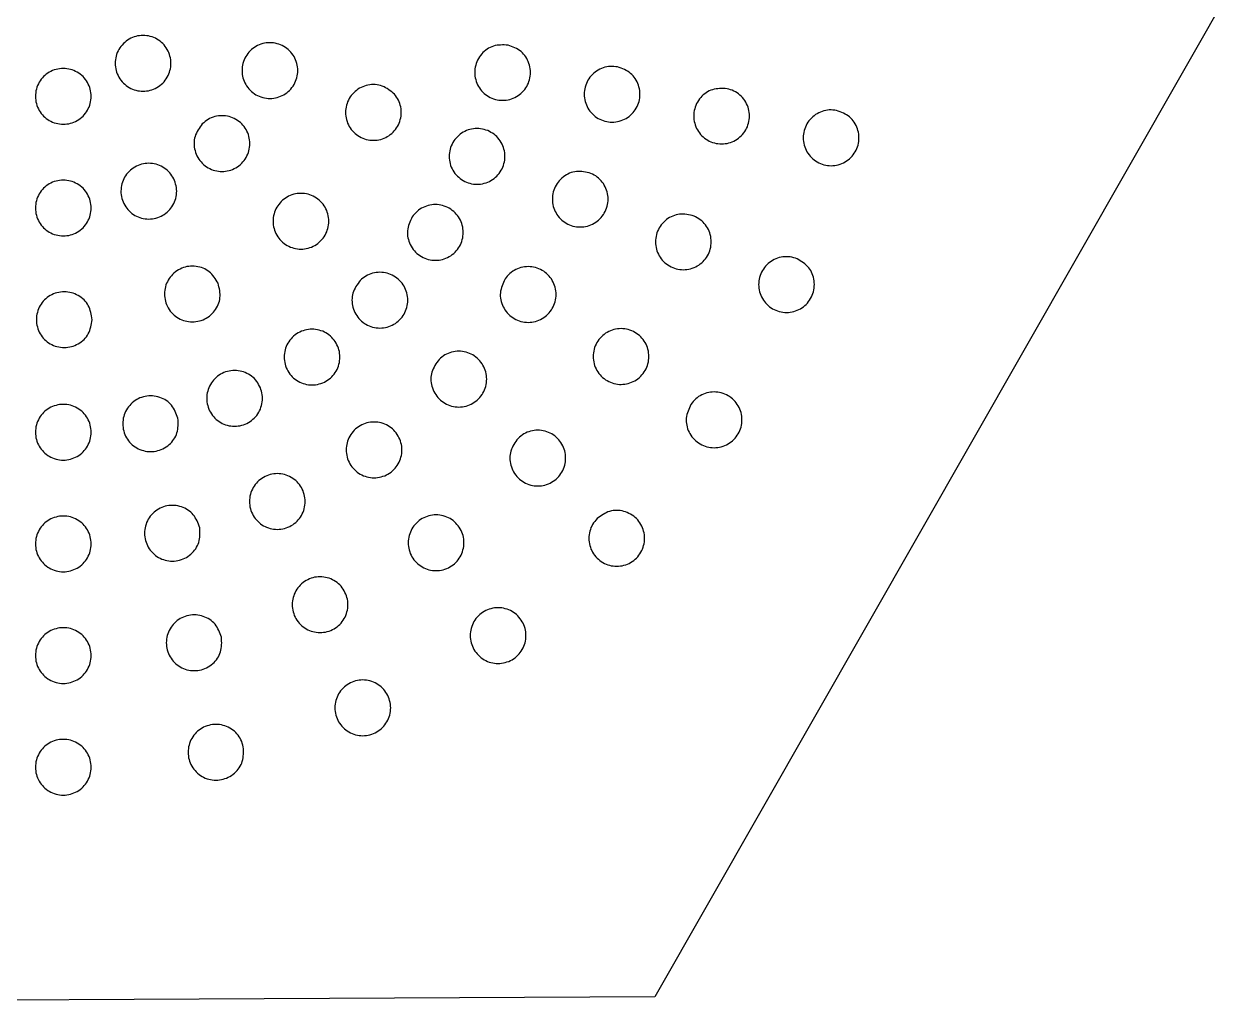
# Model space of a CAD drawing. Extents: x 3.8 to 51.7, y 2.8 to 44.4.
# Drawn here: x 26.94 to 51.72, y 2.79 to 22.8 of the extents above; entities that cross this region are included whole.
import ezdxf

# ---------------------------------------------------------------- set-up
doc = ezdxf.new("R2010")
doc.units = 0
doc.layers.add('Layer_1', color=7, linetype='CONTINUOUS')

msp = doc.modelspace()

# ---------------------------------------------------------------- linework, layer by layer
at = {"layer": 'Layer_1', "color": 1}
msp.add_lwpolyline([(39.628133, 44.428101), (51.718135, 23.730246), (39.838267, 2.911069), (15.868397, 2.789748), (3.778395, 23.487604), (15.658263, 44.30678), (39.628133, 44.428101)], close=True, dxfattribs=at)
at = {"layer": 'Layer_1', "color": 5}
for points in [[(28.966656, 22.404662), (28.966656, 22.404662)], [(32.18219, 22.379876), (32.18219, 22.379876)], [(36.834492, 22.373876), (36.834492, 22.373876)], [(39.074082, 21.928394), (39.074082, 21.928394)], [(28.308942, 21.326207), (28.308942, 21.326207)], [(34.299016, 21.523366), (34.299016, 21.523366)], [(41.313672, 21.482912), (41.313672, 21.482912)], [(43.55326, 21.03743), (43.55326, 21.03743)], [(30.581308, 20.763474), (30.581308, 20.763474)], [(36.418813, 20.625009), (36.418813, 20.625009)], [(30.01396, 19.604899), (30.01396, 19.604899)], [(38.528461, 19.751165), (38.528461, 19.751165)], [(32.195959, 19.175359), (32.195959, 19.175359)], [(28.308942, 19.042744), (28.308942, 19.042744)], [(34.874226, 18.859616), (34.874226, 18.859616)], [(40.638108, 18.877321), (40.638108, 18.877321)], [(42.747754, 18.003476), (42.747754, 18.003476)], [(30.905136, 17.502432), (30.905136, 17.502432)], [(33.810614, 17.560704), (33.810614, 17.560704)], [(36.772856, 17.590991), (36.772856, 17.590991)], [(28.327702, 16.759279), (28.327702, 16.759279)], [(33.299391, 16.31098), (33.299391, 16.31098)], [(38.671488, 16.322366), (38.671488, 16.322366)], [(35.425266, 15.946052), (35.425266, 15.946052)], [(31.768828, 15.368275), (31.768828, 15.368275)], [(40.575298, 15.027717), (40.575298, 15.027717)], [(30.083756, 14.742278), (30.083756, 14.742278)], [(28.308942, 14.457055), (28.308942, 14.457055)], [(34.568017, 14.412347), (34.568017, 14.412347)], [(37.03992, 14.331398), (37.03992, 14.331398)], [(32.642672, 13.258627), (32.642672, 13.258627)], [(38.654575, 12.690212), (38.654575, 12.690212)], [(30.529238, 12.502688), (30.529238, 12.502688)], [(35.836644, 12.513714), (35.836644, 12.513714)], [(28.308942, 12.173589), (28.308942, 12.173589)], [(33.516516, 11.148981), (33.516516, 11.148981)], [(37.105268, 10.615084), (37.105268, 10.615084)], [(30.97472, 10.263101), (30.97472, 10.263101)], [(28.308942, 9.890124), (28.308942, 9.890124)], [(34.39036, 9.039335), (34.39036, 9.039335)], [(31.420202, 8.023511), (31.420202, 8.023511)], [(28.308942, 7.606659), (28.308942, 7.606659)]]:
    msp.add_lwpolyline(points, close=True, dxfattribs=at)
for points, knots in [([(28.966656, 22.404662), (29.004609, 22.437243), (29.080202, 22.502133), (29.220788, 22.558148), (29.369577, 22.578269), (29.518902, 22.558457), (29.657889, 22.500904), (29.777335, 22.409316), (29.868912, 22.289881), (29.926497, 22.150863), (29.946188, 22.001651), (29.926516, 21.852445), (29.868836, 21.713407), (29.74721, 21.554255), (29.523615, 21.425323), (29.215718, 21.425325), (28.992127, 21.554251), (28.870491, 21.713413), (28.812841, 21.852421), (28.793055, 22.00174), (28.81317, 22.15053), (28.869185, 22.291116), (28.934076, 22.366709), (28.966656, 22.404662)], [0, 0, 0, 0, 0.149197, 0.297159, 0.446356, 0.595553, 0.743515, 0.892712, 1.041909, 1.189871, 1.339068, 1.488264, 1.636226, 1.785423, 2.083422, 2.372583, 2.670583, 2.819779, 2.967742, 3.116938, 3.266135, 3.414097, 3.563294, 3.563294, 3.563294, 3.563294]), ([(32.18219, 22.379876), (32.226814, 22.35728), (32.315693, 22.312274), (32.421245, 22.203826), (32.496767, 22.074059), (32.535629, 21.928535), (32.535566, 21.778046), (32.484089, 21.584458), (32.32692, 21.379726), (32.042201, 21.26212), (31.735556, 21.301608), (31.490803, 21.490516), (31.372637, 21.775004), (31.406269, 22.030906), (31.506756, 22.204192), (31.613123, 22.310649), (31.743504, 22.386071), (31.888666, 22.424428), (32.039986, 22.426475), (32.134657, 22.395452), (32.18219, 22.379876)], [0, 0, 0, 0, 0.149197, 0.297159, 0.446355, 0.595552, 0.743514, 0.892711, 1.19071, 1.479872, 1.777871, 2.075871, 2.365032, 2.663032, 2.812228, 2.960191, 3.109387, 3.258584, 3.406546, 3.555743, 3.555743, 3.555743, 3.555743]), ([(36.834492, 22.373876), (36.929966, 22.338895), (37.118084, 22.26997), (37.287719, 22.005147), (37.305089, 21.749773), (37.240284, 21.559936), (37.156733, 21.434789), (37.0436, 21.335522), (36.908595, 21.269001), (36.761014, 21.239646), (36.610826, 21.249435), (36.468325, 21.297865), (36.343212, 21.381462), (36.24394, 21.494584), (36.177406, 21.629589), (36.148107, 21.777184), (36.160882, 21.97737), (36.274658, 22.206657), (36.532724, 22.386406), (36.732898, 22.378094), (36.834492, 22.373876)], [0, 0, 0, 0, 0.297999, 0.58716, 0.88516, 1.034356, 1.182319, 1.331515, 1.480712, 1.628674, 1.777871, 1.927067, 2.075029, 2.224226, 2.373423, 2.521385, 2.670582, 2.968581, 3.257742, 3.555741, 3.555741, 3.555741, 3.555741]), ([(28.308942, 21.326207), (28.305142, 21.276333), (28.297575, 21.176996), (28.237775, 21.037977), (28.146787, 20.918544), (28.027212, 20.82695), (27.888153, 20.769419), (27.689602, 20.742895), (27.440309, 20.809753), (27.222697, 21.027793), (27.141832, 21.326207), (27.222697, 21.624621), (27.440309, 21.842662), (27.689602, 21.909519), (27.888153, 21.882995), (28.027211, 21.825464), (28.146787, 21.733871), (28.237775, 21.614437), (28.297575, 21.475419), (28.305142, 21.376082), (28.308942, 21.326207)], [0, 0, 0, 0, 0.149197, 0.297159, 0.446356, 0.595552, 0.743515, 0.892711, 1.190711, 1.479872, 1.777872, 2.075871, 2.365032, 2.663032, 2.812228, 2.960191, 3.109387, 3.258584, 3.406546, 3.555743, 3.555743, 3.555743, 3.555743]), ([(39.074082, 21.928394), (39.169557, 21.893413), (39.357674, 21.824488), (39.527309, 21.559665), (39.54468, 21.30429), (39.479875, 21.114454), (39.396324, 20.989307), (39.28319, 20.89004), (39.148185, 20.823519), (39.000604, 20.794164), (38.850417, 20.803953), (38.707915, 20.852383), (38.582803, 20.93598), (38.483526, 21.049101), (38.417008, 21.18411), (38.387652, 21.331691), (38.397442, 21.481875), (38.445874, 21.624388), (38.529463, 21.749459), (38.642615, 21.848892), (38.777507, 21.914824), (38.92552, 21.946355), (39.024425, 21.934398), (39.074082, 21.928394)], [0, 0, 0, 0, 0.297999, 0.58716, 0.88516, 1.034356, 1.182319, 1.331515, 1.480712, 1.628674, 1.777871, 1.927068, 2.07503, 2.224227, 2.373424, 2.521386, 2.670583, 2.819779, 2.967742, 3.116938, 3.266135, 3.414097, 3.563294, 3.563294, 3.563294, 3.563294]), ([(34.299016, 21.523366), (34.385845, 21.470444), (34.556928, 21.366171), (34.671442, 21.073141), (34.632799, 20.768766), (34.443663, 20.523403), (34.159237, 20.405397), (33.903314, 20.438992), (33.730042, 20.539479), (33.623546, 20.645861), (33.548272, 20.776181), (33.509363, 20.921571), (33.509365, 21.072044), (33.548265, 21.217432), (33.62357, 21.347758), (33.729953, 21.454118), (33.860329, 21.529566), (34.005492, 21.567915), (34.156812, 21.569965), (34.251483, 21.538942), (34.299016, 21.523366)], [0, 0, 0, 0, 0.298, 0.587161, 0.88516, 1.18316, 1.472321, 1.770321, 1.919518, 2.06748, 2.216676, 2.365873, 2.513835, 2.663032, 2.812228, 2.96019, 3.109387, 3.258584, 3.406546, 3.555742, 3.555742, 3.555742, 3.555742]), ([(41.313672, 21.482912), (41.361847, 21.469455), (41.457798, 21.442654), (41.582478, 21.356881), (41.681871, 21.244346), (41.748359, 21.10918), (41.777723, 20.961642), (41.767931, 20.811443), (41.719502, 20.668945), (41.635904, 20.543832), (41.522783, 20.444555), (41.387774, 20.378037), (41.240194, 20.348681), (41.090006, 20.358471), (40.947505, 20.406901), (40.822392, 20.490498), (40.72312, 20.60362), (40.656586, 20.738625), (40.627286, 20.886219), (40.640062, 21.086405), (40.753838, 21.315693), (41.011904, 21.495441), (41.212078, 21.48713), (41.313672, 21.482912)], [0, 0, 0, 0, 0.149197, 0.297159, 0.446355, 0.595552, 0.743514, 0.892711, 1.041908, 1.18987, 1.339067, 1.488264, 1.636226, 1.785423, 1.93462, 2.082582, 2.231778, 2.380975, 2.528937, 2.678134, 2.976133, 3.265294, 3.563294, 3.563294, 3.563294, 3.563294]), ([(30.581308, 20.763474), (30.619262, 20.796055), (30.694854, 20.860946), (30.83544, 20.91696), (30.984229, 20.937081), (31.133554, 20.917269), (31.272541, 20.859717), (31.391987, 20.768129), (31.483563, 20.648694), (31.541149, 20.509676), (31.56084, 20.360463), (31.541167, 20.211258), (31.483488, 20.072219), (31.36186, 19.913073), (31.138275, 19.784097), (30.830341, 19.784276), (30.561705, 19.938583), (30.409525, 20.205), (30.403184, 20.519547), (30.521341, 20.681353), (30.581308, 20.763474)], [0, 0, 0, 0, 0.149197, 0.297159, 0.446355, 0.595552, 0.743514, 0.892711, 1.041908, 1.18987, 1.339066, 1.488263, 1.636225, 1.785422, 2.083421, 2.372582, 2.670582, 2.968581, 3.257742, 3.555741, 3.555741, 3.555741, 3.555741]), ([(43.55326, 21.03743), (43.648734, 21.002449), (43.836852, 20.933524), (44.006487, 20.668701), (44.023857, 20.413327), (43.959053, 20.22349), (43.875501, 20.098343), (43.762368, 19.999076), (43.627363, 19.932555), (43.479782, 19.9032), (43.329595, 19.912989), (43.187093, 19.961419), (43.061981, 20.045016), (42.962704, 20.158137), (42.896185, 20.293146), (42.86683, 20.440727), (42.876619, 20.590912), (42.925051, 20.733424), (43.008641, 20.858495), (43.121793, 20.957928), (43.256685, 21.02386), (43.404698, 21.055392), (43.503602, 21.043434), (43.55326, 21.03743)], [0, 0, 0, 0, 0.297999, 0.58716, 0.88516, 1.034356, 1.182319, 1.331515, 1.480712, 1.628674, 1.777871, 1.927068, 2.07503, 2.224227, 2.373424, 2.521386, 2.670583, 2.819779, 2.967742, 3.116938, 3.266135, 3.414097, 3.563294, 3.563294, 3.563294, 3.563294]), ([(36.418813, 20.625009), (36.463438, 20.602413), (36.552317, 20.557407), (36.657867, 20.448958), (36.733396, 20.319195), (36.772236, 20.173656), (36.772252, 20.023224), (36.733346, 19.877821), (36.658048, 19.747509), (36.551648, 19.641109), (36.421333, 19.56581), (36.275942, 19.526908), (36.12547, 19.526908), (35.980079, 19.56581), (35.849763, 19.641109), (35.743364, 19.747509), (35.668064, 19.877824), (35.629163, 20.023215), (35.629163, 20.173687), (35.668063, 20.319076), (35.743368, 20.449402), (35.849751, 20.555762), (35.980127, 20.63121), (36.12529, 20.669559), (36.27661, 20.671609), (36.371281, 20.640585), (36.418813, 20.625009)], [0, 0, 0, 0, 0.149197, 0.297159, 0.446355, 0.595552, 0.743514, 0.892711, 1.041907, 1.189869, 1.339066, 1.488263, 1.636225, 1.785421, 1.934618, 2.08258, 2.231777, 2.380973, 2.528935, 2.678132, 2.827329, 2.975291, 3.124488, 3.273684, 3.421646, 3.570843, 3.570843, 3.570843, 3.570843]), ([(30.01396, 19.604899), (30.029536, 19.557367), (30.060559, 19.462696), (30.058511, 19.311375), (30.020155, 19.166213), (29.944733, 19.035833), (29.838276, 18.929465), (29.664989, 18.828978), (29.409087, 18.795346), (29.1246, 18.913513), (28.935691, 19.158266), (28.896203, 19.46491), (29.01381, 19.749629), (29.218541, 19.906798), (29.412129, 19.958275), (29.562618, 19.958339), (29.708143, 19.919477), (29.83791, 19.843954), (29.946358, 19.738402), (29.991364, 19.649523), (30.01396, 19.604899)], [0, 0, 0, 0, 0.149197, 0.297159, 0.446356, 0.595552, 0.743515, 0.892711, 1.190711, 1.479872, 1.777871, 2.075871, 2.365032, 2.663032, 2.812228, 2.96019, 3.109387, 3.258584, 3.406546, 3.555743, 3.555743, 3.555743, 3.555743]), ([(28.308942, 19.042744), (28.305142, 18.992869), (28.297575, 18.893533), (28.237775, 18.754514), (28.146787, 18.635081), (28.027212, 18.543487), (27.888153, 18.485956), (27.689602, 18.459432), (27.440309, 18.52629), (27.222697, 18.74433), (27.141832, 19.042744), (27.222697, 19.341158), (27.440309, 19.559198), (27.689602, 19.626056), (27.888153, 19.599532), (28.027212, 19.542001), (28.146787, 19.450407), (28.237775, 19.330974), (28.297575, 19.191955), (28.305142, 19.092619), (28.308942, 19.042744)], [0, 0, 0, 0, 0.149197, 0.297159, 0.446356, 0.595552, 0.743515, 0.892711, 1.190711, 1.479872, 1.777872, 2.075871, 2.365032, 2.663032, 2.812229, 2.960191, 3.109387, 3.258584, 3.406546, 3.555743, 3.555743, 3.555743, 3.555743]), ([(38.528461, 19.751165), (38.573085, 19.728568), (38.661965, 19.683563), (38.767515, 19.575114), (38.843044, 19.445351), (38.881884, 19.299811), (38.8819, 19.149379), (38.842994, 19.003977), (38.767695, 18.873665), (38.661297, 18.767263), (38.530978, 18.69197), (38.385601, 18.653046), (38.235073, 18.653127), (38.041496, 18.704593), (37.836776, 18.861803), (37.7191, 19.146365), (37.758858, 19.453603), (37.946759, 19.696153), (38.234936, 19.822383), (38.429643, 19.775141), (38.528461, 19.751165)], [0, 0, 0, 0, 0.149197, 0.297159, 0.446355, 0.595552, 0.743514, 0.892711, 1.041907, 1.189869, 1.339066, 1.488263, 1.636225, 1.785421, 2.083421, 2.372582, 2.670582, 2.968582, 3.257743, 3.555742, 3.555742, 3.555742, 3.555742]), ([(32.195959, 19.175359), (32.233912, 19.207939), (32.309505, 19.27283), (32.450091, 19.328845), (32.59888, 19.348966), (32.748205, 19.329154), (32.887193, 19.271601), (33.006638, 19.180013), (33.098215, 19.060578), (33.1558, 18.92156), (33.175492, 18.772347), (33.155819, 18.623141), (33.098139, 18.484104), (32.976513, 18.324951), (32.752918, 18.19602), (32.445021, 18.196021), (32.221431, 18.324948), (32.099794, 18.48411), (32.042145, 18.623118), (32.022359, 18.772437), (32.042473, 18.921227), (32.098489, 19.061813), (32.163379, 19.137406), (32.195959, 19.175359)], [0, 0, 0, 0, 0.149197, 0.297159, 0.446356, 0.595553, 0.743515, 0.892712, 1.041909, 1.189871, 1.339068, 1.488264, 1.636226, 1.785423, 2.083422, 2.372583, 2.670583, 2.819779, 2.967742, 3.116938, 3.266135, 3.414097, 3.563294, 3.563294, 3.563294, 3.563294]), ([(34.874226, 18.859616), (34.905094, 18.898974), (34.966574, 18.977366), (35.093531, 19.059731), (35.235535, 19.108493), (35.385856, 19.118193), (35.533401, 19.088862), (35.668419, 19.022337), (35.781537, 18.923062), (35.865137, 18.79795), (35.91356, 18.655446), (35.923373, 18.505269), (35.893928, 18.357649), (35.805685, 18.177832), (35.611557, 18.007716), (35.309505, 17.947816), (35.015928, 18.04675), (34.814696, 18.278359), (34.747112, 18.585625), (34.831432, 18.767373), (34.874226, 18.859616)], [0, 0, 0, 0, 0.149197, 0.297159, 0.446355, 0.595552, 0.743514, 0.892711, 1.041908, 1.18987, 1.339066, 1.488263, 1.636225, 1.785422, 2.083421, 2.372582, 2.670582, 2.968581, 3.257742, 3.555741, 3.555741, 3.555741, 3.555741]), ([(40.638108, 18.877321), (40.682732, 18.854724), (40.771611, 18.809718), (40.877161, 18.701269), (40.95269, 18.571507), (40.99153, 18.425967), (40.991547, 18.275535), (40.952641, 18.130133), (40.877342, 17.999821), (40.770943, 17.893419), (40.640624, 17.818125), (40.495248, 17.779202), (40.34472, 17.779283), (40.151143, 17.830749), (39.946422, 17.987959), (39.828746, 18.272521), (39.868505, 18.579759), (40.056406, 18.822309), (40.344583, 18.948539), (40.539289, 18.901297), (40.638108, 18.877321)], [0, 0, 0, 0, 0.149197, 0.297159, 0.446355, 0.595552, 0.743514, 0.892711, 1.041907, 1.189869, 1.339066, 1.488263, 1.636225, 1.785421, 2.083421, 2.372582, 2.670582, 2.968582, 3.257743, 3.555742, 3.555742, 3.555742, 3.555742]), ([(30.905136, 17.502432), (30.929113, 17.403614), (30.976354, 17.208909), (30.850125, 16.920725), (30.607573, 16.732849), (30.300344, 16.692998), (30.015752, 16.811014), (29.826885, 17.055806), (29.787341, 17.362449), (29.905127, 17.647135), (30.15055, 17.836201), (30.454909, 17.874862), (30.747943, 17.760343), (30.852215, 17.589261), (30.905136, 17.502432)], [0, 0, 0, 0, 0.298, 0.587161, 0.88516, 1.18316, 1.472321, 1.77032, 2.06832, 2.357481, 2.65548, 2.95348, 3.242641, 3.540641, 3.540641, 3.540641, 3.540641]), ([(36.772856, 17.590991), (36.803724, 17.63035), (36.865205, 17.708741), (36.992161, 17.791106), (37.134166, 17.839868), (37.284487, 17.849569), (37.432031, 17.820237), (37.56705, 17.753712), (37.680168, 17.654438), (37.763766, 17.529325), (37.812196, 17.386824), (37.821986, 17.236636), (37.79263, 17.089056), (37.726111, 16.954047), (37.626835, 16.840926), (37.501722, 16.757328), (37.359221, 16.708902), (37.209032, 16.699098), (37.06146, 16.72851), (36.881401, 16.816921), (36.713107, 17.00978), (36.645799, 17.316989), (36.730081, 17.498745), (36.772856, 17.590991)], [0, 0, 0, 0, 0.149197, 0.297159, 0.446355, 0.595552, 0.743514, 0.892711, 1.041908, 1.18987, 1.339067, 1.488264, 1.636226, 1.785423, 1.93462, 2.082582, 2.231778, 2.380975, 2.528937, 2.678134, 2.976133, 3.265294, 3.563294, 3.563294, 3.563294, 3.563294]), ([(42.747754, 18.003476), (42.834584, 17.950555), (43.005667, 17.846282), (43.120181, 17.553252), (43.081537, 17.248877), (42.892401, 17.003514), (42.607976, 16.885507), (42.352053, 16.919102), (42.178781, 17.01959), (42.072284, 17.125972), (41.997011, 17.256292), (41.958102, 17.401682), (41.958104, 17.552154), (41.997004, 17.697543), (42.072308, 17.827869), (42.178691, 17.934229), (42.309068, 18.009677), (42.454231, 18.048026), (42.605551, 18.050076), (42.700222, 18.019052), (42.747754, 18.003476)], [0, 0, 0, 0, 0.298, 0.587161, 0.88516, 1.18316, 1.472321, 1.77032, 1.919517, 2.067479, 2.216676, 2.365873, 2.513835, 2.663031, 2.812228, 2.96019, 3.109387, 3.258583, 3.406546, 3.555742, 3.555742, 3.555742, 3.555742]), ([(33.810614, 17.560704), (33.848567, 17.593284), (33.92416, 17.658175), (34.064746, 17.71419), (34.213535, 17.734311), (34.362859, 17.714499), (34.501847, 17.656947), (34.621292, 17.565359), (34.71287, 17.445924), (34.770453, 17.306906), (34.790152, 17.157694), (34.770453, 17.008483), (34.71287, 16.869465), (34.621291, 16.750028), (34.501853, 16.658448), (34.362835, 16.600865), (34.213625, 16.58117), (34.064409, 16.600854), (33.925411, 16.658491), (33.76606, 16.780331), (33.638624, 17.002318), (33.632543, 17.316754), (33.750664, 17.478576), (33.810614, 17.560704)], [0, 0, 0, 0, 0.149197, 0.297159, 0.446355, 0.595552, 0.743514, 0.892711, 1.041908, 1.18987, 1.339067, 1.488264, 1.636226, 1.785423, 1.93462, 2.082582, 2.231778, 2.380975, 2.528937, 2.678134, 2.976133, 3.265294, 3.563294, 3.563294, 3.563294, 3.563294]), ([(28.327702, 16.759279), (28.312037, 16.658808), (28.281172, 16.460845), (28.054268, 16.242904), (27.758283, 16.16215), (27.459189, 16.242904), (27.241424, 16.460845), (27.16061, 16.759279), (27.241424, 17.057714), (27.459189, 17.275655), (27.758283, 17.356409), (28.054268, 17.275655), (28.281172, 17.057714), (28.312037, 16.859751), (28.327702, 16.759279)], [0, 0, 0, 0, 0.298, 0.587161, 0.88516, 1.18316, 1.472321, 1.77032, 2.06832, 2.357481, 2.655481, 2.95348, 3.242641, 3.540641, 3.540641, 3.540641, 3.540641]), ([(33.299391, 16.31098), (33.323941, 16.2674), (33.372838, 16.180601), (33.400349, 16.031788), (33.391056, 15.881932), (33.342493, 15.739342), (33.258931, 15.614253), (33.1458, 15.51497), (33.010794, 15.448454), (32.863213, 15.419096), (32.713026, 15.428893), (32.570525, 15.477296), (32.445412, 15.560993), (32.313046, 15.711331), (32.230213, 15.955783), (32.290282, 16.257764), (32.460351, 16.451905), (32.640185, 16.540153), (32.787769, 16.569576), (32.938079, 16.559851), (33.080086, 16.511096), (33.207043, 16.42873), (33.268523, 16.350339), (33.299391, 16.31098)], [0, 0, 0, 0, 0.149197, 0.297159, 0.446356, 0.595553, 0.743515, 0.892712, 1.041909, 1.189871, 1.339068, 1.488264, 1.636226, 1.785423, 2.083422, 2.372583, 2.670583, 2.819779, 2.967742, 3.116938, 3.266135, 3.414097, 3.563294, 3.563294, 3.563294, 3.563294]), ([(38.671488, 16.322366), (38.702356, 16.361725), (38.763837, 16.440116), (38.890794, 16.522481), (39.032799, 16.571243), (39.183119, 16.580944), (39.330664, 16.551612), (39.465683, 16.485086), (39.5788, 16.385812), (39.6624, 16.260699), (39.710823, 16.118195), (39.720637, 15.968018), (39.691191, 15.820399), (39.60295, 15.640577), (39.408805, 15.470502), (39.106824, 15.410436), (38.862377, 15.493264), (38.712027, 15.625638), (38.628366, 15.750728), (38.57983, 15.893318), (38.57053, 16.043174), (38.598042, 16.191986), (38.646939, 16.278786), (38.671488, 16.322366)], [0, 0, 0, 0, 0.149197, 0.297159, 0.446356, 0.595553, 0.743515, 0.892712, 1.041909, 1.189871, 1.339068, 1.488264, 1.636226, 1.785423, 2.083422, 2.372583, 2.670583, 2.819779, 2.967742, 3.116938, 3.266135, 3.414097, 3.563294, 3.563294, 3.563294, 3.563294]), ([(35.425266, 15.946052), (35.46322, 15.978632), (35.538812, 16.043523), (35.679398, 16.099537), (35.828187, 16.119659), (35.977512, 16.099847), (36.116499, 16.042294), (36.235945, 15.950707), (36.327522, 15.831271), (36.385106, 15.692253), (36.404804, 15.543042), (36.385106, 15.39383), (36.327523, 15.254813), (36.235943, 15.135375), (36.116506, 15.043796), (35.977488, 14.986212), (35.828278, 14.966518), (35.679061, 14.986202), (35.540063, 15.043839), (35.380712, 15.165679), (35.253277, 15.387665), (35.247195, 15.702102), (35.365317, 15.863923), (35.425266, 15.946052)], [0, 0, 0, 0, 0.149197, 0.297159, 0.446355, 0.595552, 0.743514, 0.892711, 1.041908, 1.18987, 1.339067, 1.488264, 1.636226, 1.785423, 1.93462, 2.082582, 2.231778, 2.380975, 2.528937, 2.678134, 2.976133, 3.265294, 3.563294, 3.563294, 3.563294, 3.563294]), ([(31.768828, 15.368275), (31.784403, 15.320743), (31.815426, 15.226072), (31.813379, 15.074751), (31.775022, 14.929589), (31.6996, 14.799208), (31.593143, 14.692841), (31.419856, 14.592354), (31.163954, 14.558722), (30.879467, 14.676889), (30.690559, 14.921641), (30.651071, 15.228286), (30.768677, 15.513005), (30.973408, 15.670174), (31.166996, 15.721651), (31.317485, 15.721715), (31.46301, 15.682853), (31.592777, 15.60733), (31.701225, 15.501778), (31.746231, 15.412899), (31.768828, 15.368275)], [0, 0, 0, 0, 0.149197, 0.297159, 0.446356, 0.595552, 0.743515, 0.892711, 1.190711, 1.479872, 1.777872, 2.075871, 2.365032, 2.663032, 2.812229, 2.960191, 3.109387, 3.258584, 3.406546, 3.555743, 3.555743, 3.555743, 3.555743]), ([(30.083756, 14.742278), (30.087974, 14.640685), (30.096285, 14.44051), (29.916537, 14.182444), (29.687249, 14.068669), (29.487063, 14.055893), (29.339469, 14.085193), (29.204464, 14.151726), (29.091342, 14.250999), (29.007745, 14.376112), (28.959315, 14.518613), (28.949525, 14.668801), (28.97888, 14.816382), (29.045402, 14.951387), (29.144669, 15.06452), (29.269815, 15.148072), (29.459652, 15.212876), (29.715027, 15.195506), (29.97985, 15.025871), (30.048775, 14.837753), (30.083756, 14.742278)], [0, 0, 0, 0, 0.298, 0.587161, 0.88516, 1.034357, 1.182319, 1.331516, 1.480712, 1.628675, 1.777871, 1.927068, 2.07503, 2.224227, 2.373424, 2.521386, 2.670583, 2.968582, 3.257743, 3.555743, 3.555743, 3.555743, 3.555743]), ([(40.575298, 15.027717), (40.606166, 15.067076), (40.667646, 15.145467), (40.794603, 15.227832), (40.936607, 15.276594), (41.086928, 15.286295), (41.234473, 15.256963), (41.369491, 15.190438), (41.48261, 15.091164), (41.566208, 14.966051), (41.614637, 14.82355), (41.624427, 14.673362), (41.595071, 14.525782), (41.528553, 14.390773), (41.429276, 14.277652), (41.304164, 14.194054), (41.161663, 14.145628), (41.011473, 14.135824), (40.863902, 14.165236), (40.683843, 14.253647), (40.515549, 14.446506), (40.44824, 14.753715), (40.532522, 14.935471), (40.575298, 15.027717)], [0, 0, 0, 0, 0.149197, 0.297159, 0.446355, 0.595552, 0.743514, 0.892711, 1.041908, 1.18987, 1.339067, 1.488264, 1.636226, 1.785423, 1.93462, 2.082582, 2.231778, 2.380975, 2.528937, 2.678134, 2.976133, 3.265294, 3.563294, 3.563294, 3.563294, 3.563294]), ([(28.308942, 14.457055), (28.305142, 14.407181), (28.297575, 14.307844), (28.237775, 14.168825), (28.146787, 14.049392), (28.027212, 13.957798), (27.888153, 13.900267), (27.689602, 13.873743), (27.440309, 13.940601), (27.222697, 14.158641), (27.141832, 14.457055), (27.222697, 14.755469), (27.440309, 14.97351), (27.689602, 15.040367), (27.888153, 15.013843), (28.027212, 14.956312), (28.146787, 14.864719), (28.237775, 14.745285), (28.297575, 14.606267), (28.305142, 14.50693), (28.308942, 14.457055)], [0, 0, 0, 0, 0.149197, 0.297159, 0.446356, 0.595552, 0.743515, 0.892711, 1.190711, 1.479872, 1.777872, 2.075871, 2.365032, 2.663032, 2.812228, 2.960191, 3.109387, 3.258584, 3.406546, 3.555743, 3.555743, 3.555743, 3.555743]), ([(34.568017, 14.412347), (34.592567, 14.368767), (34.641463, 14.281967), (34.668976, 14.133155), (34.659676, 13.983299), (34.611139, 13.84071), (34.527479, 13.715618), (34.377126, 13.583255), (34.132702, 13.500345), (33.830628, 13.56074), (33.597601, 13.763936), (33.499049, 14.056985), (33.558849, 14.359177), (33.728985, 14.553266), (33.90881, 14.641521), (34.056395, 14.670943), (34.206705, 14.661218), (34.348712, 14.612463), (34.475669, 14.530097), (34.537149, 14.451706), (34.568017, 14.412347)], [0, 0, 0, 0, 0.149197, 0.297159, 0.446355, 0.595552, 0.743514, 0.892711, 1.19071, 1.479871, 1.777871, 2.07587, 2.365031, 2.66303, 2.812227, 2.960189, 3.109386, 3.258583, 3.406545, 3.555741, 3.555741, 3.555741, 3.555741]), ([(37.03992, 14.331398), (37.077874, 14.363978), (37.153466, 14.428869), (37.294052, 14.484883), (37.442841, 14.505005), (37.592166, 14.485193), (37.731153, 14.42764), (37.850599, 14.336053), (37.942175, 14.216617), (37.999761, 14.0776), (38.019452, 13.928387), (37.999779, 13.779181), (37.9421, 13.640142), (37.820472, 13.480996), (37.596887, 13.352021), (37.288953, 13.3522), (37.020317, 13.506506), (36.868137, 13.772924), (36.861796, 14.08747), (36.979953, 14.249277), (37.03992, 14.331398)], [0, 0, 0, 0, 0.149197, 0.297159, 0.446355, 0.595552, 0.743514, 0.892711, 1.041908, 1.18987, 1.339066, 1.488263, 1.636225, 1.785422, 2.083421, 2.372582, 2.670582, 2.968581, 3.257742, 3.555741, 3.555741, 3.555741, 3.555741]), ([(32.642672, 13.258627), (32.658248, 13.211095), (32.689271, 13.116424), (32.687223, 12.965104), (32.648866, 12.819942), (32.573445, 12.689561), (32.466987, 12.583196), (32.293701, 12.482697), (32.037793, 12.449149), (31.753332, 12.566975), (31.596098, 12.771658), (31.544634, 12.96524), (31.544553, 13.115767), (31.583476, 13.261144), (31.65877, 13.391463), (31.765171, 13.497862), (31.895483, 13.573161), (32.040886, 13.612067), (32.191318, 13.612051), (32.336858, 13.57321), (32.466621, 13.497682), (32.57507, 13.392131), (32.620076, 13.303252), (32.642672, 13.258627)], [0, 0, 0, 0, 0.149197, 0.297159, 0.446355, 0.595552, 0.743514, 0.892711, 1.19071, 1.479871, 1.777871, 1.927067, 2.075029, 2.224226, 2.373423, 2.521385, 2.670582, 2.819779, 2.967741, 3.116938, 3.266135, 3.414097, 3.563294, 3.563294, 3.563294, 3.563294]), ([(30.529238, 12.502688), (30.533456, 12.401095), (30.541768, 12.20092), (30.362019, 11.942854), (30.132731, 11.829079), (29.932545, 11.816303), (29.784951, 11.845603), (29.649946, 11.912136), (29.536824, 12.011409), (29.453227, 12.136522), (29.404797, 12.279023), (29.395008, 12.429211), (29.424362, 12.576792), (29.490884, 12.711797), (29.590151, 12.82493), (29.715297, 12.908482), (29.905134, 12.973286), (30.160509, 12.955916), (30.425332, 12.786281), (30.494257, 12.598163), (30.529238, 12.502688)], [0, 0, 0, 0, 0.298, 0.587161, 0.88516, 1.034357, 1.182319, 1.331516, 1.480713, 1.628675, 1.777872, 1.927068, 2.07503, 2.224227, 2.373424, 2.521386, 2.670583, 2.968583, 3.257744, 3.555743, 3.555743, 3.555743, 3.555743]), ([(28.308942, 12.173589), (28.305142, 12.123714), (28.297575, 12.024378), (28.237775, 11.885359), (28.146787, 11.765925), (28.027211, 11.674332), (27.888153, 11.616801), (27.689602, 11.590277), (27.440309, 11.657135), (27.222697, 11.875175), (27.141832, 12.173589), (27.222697, 12.472003), (27.440309, 12.690043), (27.689602, 12.756901), (27.888153, 12.730377), (28.027212, 12.672846), (28.146787, 12.581252), (28.237775, 12.461819), (28.297575, 12.3228), (28.305142, 12.223464), (28.308942, 12.173589)], [0, 0, 0, 0, 0.149197, 0.297159, 0.446356, 0.595552, 0.743515, 0.892711, 1.190711, 1.479872, 1.777871, 2.075871, 2.365032, 2.663032, 2.812228, 2.96019, 3.109387, 3.258584, 3.406546, 3.555743, 3.555743, 3.555743, 3.555743]), ([(35.836644, 12.513714), (35.861193, 12.470134), (35.910089, 12.383334), (35.937602, 12.234522), (35.928302, 12.084666), (35.879766, 11.942076), (35.796105, 11.816986), (35.645755, 11.684612), (35.401308, 11.601784), (35.099327, 11.66185), (34.905182, 11.831925), (34.816941, 12.011748), (34.787495, 12.159366), (34.797309, 12.309543), (34.845732, 12.452048), (34.929332, 12.57716), (35.042449, 12.676435), (35.177468, 12.74296), (35.325012, 12.772292), (35.475333, 12.762591), (35.617338, 12.713829), (35.744295, 12.631464), (35.805776, 12.553073), (35.836644, 12.513714)], [0, 0, 0, 0, 0.149197, 0.297159, 0.446355, 0.595552, 0.743514, 0.892711, 1.19071, 1.479871, 1.777871, 1.927067, 2.075029, 2.224226, 2.373423, 2.521385, 2.670582, 2.819779, 2.967741, 3.116938, 3.266135, 3.414097, 3.563294, 3.563294, 3.563294, 3.563294]), ([(38.654575, 12.690212), (38.736704, 12.750162), (38.898525, 12.868284), (39.212962, 12.862202), (39.434948, 12.734767), (39.556788, 12.575416), (39.614425, 12.436418), (39.634109, 12.287201), (39.614415, 12.137991), (39.556831, 11.998973), (39.465252, 11.879536), (39.345814, 11.787956), (39.206797, 11.730373), (39.057585, 11.710674), (38.908374, 11.730373), (38.769355, 11.787957), (38.64992, 11.879534), (38.558333, 11.99898), (38.50078, 12.137967), (38.480968, 12.287292), (38.50109, 12.436081), (38.557104, 12.576667), (38.621995, 12.652259), (38.654575, 12.690212)], [0, 0, 0, 0, 0.297999, 0.58716, 0.88516, 1.034356, 1.182319, 1.331515, 1.480712, 1.628674, 1.777871, 1.927068, 2.07503, 2.224227, 2.373424, 2.521386, 2.670583, 2.819779, 2.967742, 3.116938, 3.266135, 3.414097, 3.563294, 3.563294, 3.563294, 3.563294]), ([(33.516516, 11.148981), (33.532092, 11.101449), (33.563115, 11.006778), (33.561067, 10.855458), (33.52271, 10.710296), (33.447288, 10.579915), (33.340831, 10.473548), (33.167545, 10.373061), (32.911643, 10.339429), (32.627156, 10.457595), (32.438247, 10.702348), (32.398759, 11.008992), (32.516366, 11.293711), (32.721097, 11.45088), (32.914685, 11.502357), (33.065174, 11.502421), (33.210699, 11.463559), (33.340466, 11.388036), (33.448914, 11.282485), (33.49392, 11.193606), (33.516516, 11.148981)], [0, 0, 0, 0, 0.149197, 0.297159, 0.446355, 0.595552, 0.743514, 0.892711, 1.19071, 1.479871, 1.777871, 2.07587, 2.365031, 2.66303, 2.812227, 2.960189, 3.109386, 3.258583, 3.406545, 3.555741, 3.555741, 3.555741, 3.555741]), ([(30.97472, 10.263101), (30.978938, 10.161507), (30.987249, 9.961333), (30.807501, 9.703267), (30.578213, 9.589491), (30.378027, 9.576715), (30.230433, 9.606015), (30.095428, 9.672549), (29.982306, 9.771821), (29.898709, 9.896935), (29.850279, 10.039436), (29.840489, 10.189623), (29.869844, 10.337204), (29.936365, 10.47221), (30.035633, 10.585343), (30.160779, 10.668894), (30.350616, 10.733699), (30.60599, 10.716329), (30.870814, 10.546693), (30.939738, 10.358576), (30.97472, 10.263101)], [0, 0, 0, 0, 0.298, 0.587161, 0.88516, 1.034357, 1.182319, 1.331516, 1.480713, 1.628675, 1.777872, 1.927068, 2.07503, 2.224227, 2.373424, 2.521386, 2.670583, 2.968583, 3.257744, 3.555743, 3.555743, 3.555743, 3.555743]), ([(37.105268, 10.615084), (37.129818, 10.571504), (37.178714, 10.484704), (37.206226, 10.335891), (37.196926, 10.186036), (37.14839, 10.043446), (37.064729, 9.918356), (36.914379, 9.785982), (36.669933, 9.703153), (36.367951, 9.76322), (36.173806, 9.933295), (36.085566, 10.113117), (36.056119, 10.260736), (36.065933, 10.410913), (36.114356, 10.553417), (36.197956, 10.678529), (36.311074, 10.777804), (36.446092, 10.844329), (36.593637, 10.873661), (36.743958, 10.863961), (36.885962, 10.815199), (37.012919, 10.732834), (37.0744, 10.654442), (37.105268, 10.615084)], [0, 0, 0, 0, 0.149197, 0.297159, 0.446355, 0.595552, 0.743514, 0.892711, 1.19071, 1.479871, 1.777871, 1.927067, 2.075029, 2.224226, 2.373423, 2.521385, 2.670582, 2.819779, 2.967741, 3.116938, 3.266135, 3.414097, 3.563294, 3.563294, 3.563294, 3.563294]), ([(28.308942, 9.890124), (28.305142, 9.84025), (28.297575, 9.740913), (28.237775, 9.601894), (28.146787, 9.482461), (28.027212, 9.390867), (27.888153, 9.333336), (27.689602, 9.306812), (27.440309, 9.37367), (27.222697, 9.59171), (27.141832, 9.890124), (27.222697, 10.188538), (27.440309, 10.406579), (27.689602, 10.473436), (27.888153, 10.446912), (28.027212, 10.389381), (28.146787, 10.297788), (28.237775, 10.178354), (28.297575, 10.039336), (28.305142, 9.939999), (28.308942, 9.890124)], [0, 0, 0, 0, 0.149197, 0.297159, 0.446356, 0.595552, 0.743515, 0.892711, 1.190711, 1.479872, 1.777872, 2.075871, 2.365032, 2.663032, 2.812229, 2.960191, 3.109387, 3.258584, 3.406546, 3.555743, 3.555743, 3.555743, 3.555743]), ([(34.39036, 9.039335), (34.405936, 8.991803), (34.43696, 8.897132), (34.43491, 8.745811), (34.396561, 8.600648), (34.321113, 8.470272), (34.214752, 8.363889), (34.084427, 8.288584), (33.939038, 8.249684), (33.788565, 8.249682), (33.643175, 8.288591), (33.512855, 8.363865), (33.406474, 8.470362), (33.305981, 8.643635), (33.27243, 8.899549), (33.390258, 9.184009), (33.594935, 9.341241), (33.78853, 9.39271), (33.939018, 9.392775), (34.084543, 9.353913), (34.21431, 9.27839), (34.322758, 9.172839), (34.367764, 9.08396), (34.39036, 9.039335)], [0, 0, 0, 0, 0.149197, 0.297159, 0.446356, 0.595553, 0.743515, 0.892712, 1.041909, 1.189871, 1.339068, 1.488264, 1.636226, 1.785423, 2.083422, 2.372583, 2.670583, 2.819779, 2.967742, 3.116938, 3.266135, 3.414097, 3.563294, 3.563294, 3.563294, 3.563294]), ([(31.420202, 8.023511), (31.42442, 7.921917), (31.432731, 7.721743), (31.252983, 7.463677), (31.023695, 7.349902), (30.823509, 7.337126), (30.675915, 7.366426), (30.54091, 7.432959), (30.427788, 7.532232), (30.344191, 7.657345), (30.295761, 7.799846), (30.285971, 7.950034), (30.315326, 8.097614), (30.381845, 8.232623), (30.481121, 8.345744), (30.606235, 8.429341), (30.748733, 8.47777), (30.898932, 8.487562), (31.04647, 8.458198), (31.181636, 8.391711), (31.294171, 8.292318), (31.379944, 8.167638), (31.406745, 8.071686), (31.420202, 8.023511)], [0, 0, 0, 0, 0.297999, 0.58716, 0.88516, 1.034356, 1.182319, 1.331515, 1.480712, 1.628674, 1.777871, 1.927068, 2.07503, 2.224227, 2.373424, 2.521386, 2.670583, 2.819779, 2.967742, 3.116938, 3.266135, 3.414097, 3.563294, 3.563294, 3.563294, 3.563294]), ([(28.308942, 7.606659), (28.305142, 7.556784), (28.297575, 7.457448), (28.237775, 7.318429), (28.146787, 7.198996), (28.027212, 7.107402), (27.888153, 7.049871), (27.689602, 7.023347), (27.440309, 7.090205), (27.222697, 7.308245), (27.141832, 7.606659), (27.222697, 7.905073), (27.440309, 8.123113), (27.689602, 8.189971), (27.888153, 8.163447), (28.027212, 8.105916), (28.146787, 8.014322), (28.237775, 7.894889), (28.297575, 7.75587), (28.305142, 7.656534), (28.308942, 7.606659)], [0, 0, 0, 0, 0.149197, 0.297159, 0.446356, 0.595552, 0.743515, 0.892711, 1.190711, 1.479872, 1.777872, 2.075871, 2.365032, 2.663032, 2.812229, 2.960191, 3.109387, 3.258584, 3.406546, 3.555743, 3.555743, 3.555743, 3.555743])]:
    msp.add_open_spline(points, degree=3, knots=knots, dxfattribs=at)

doc.saveas('drawing.dxf')
